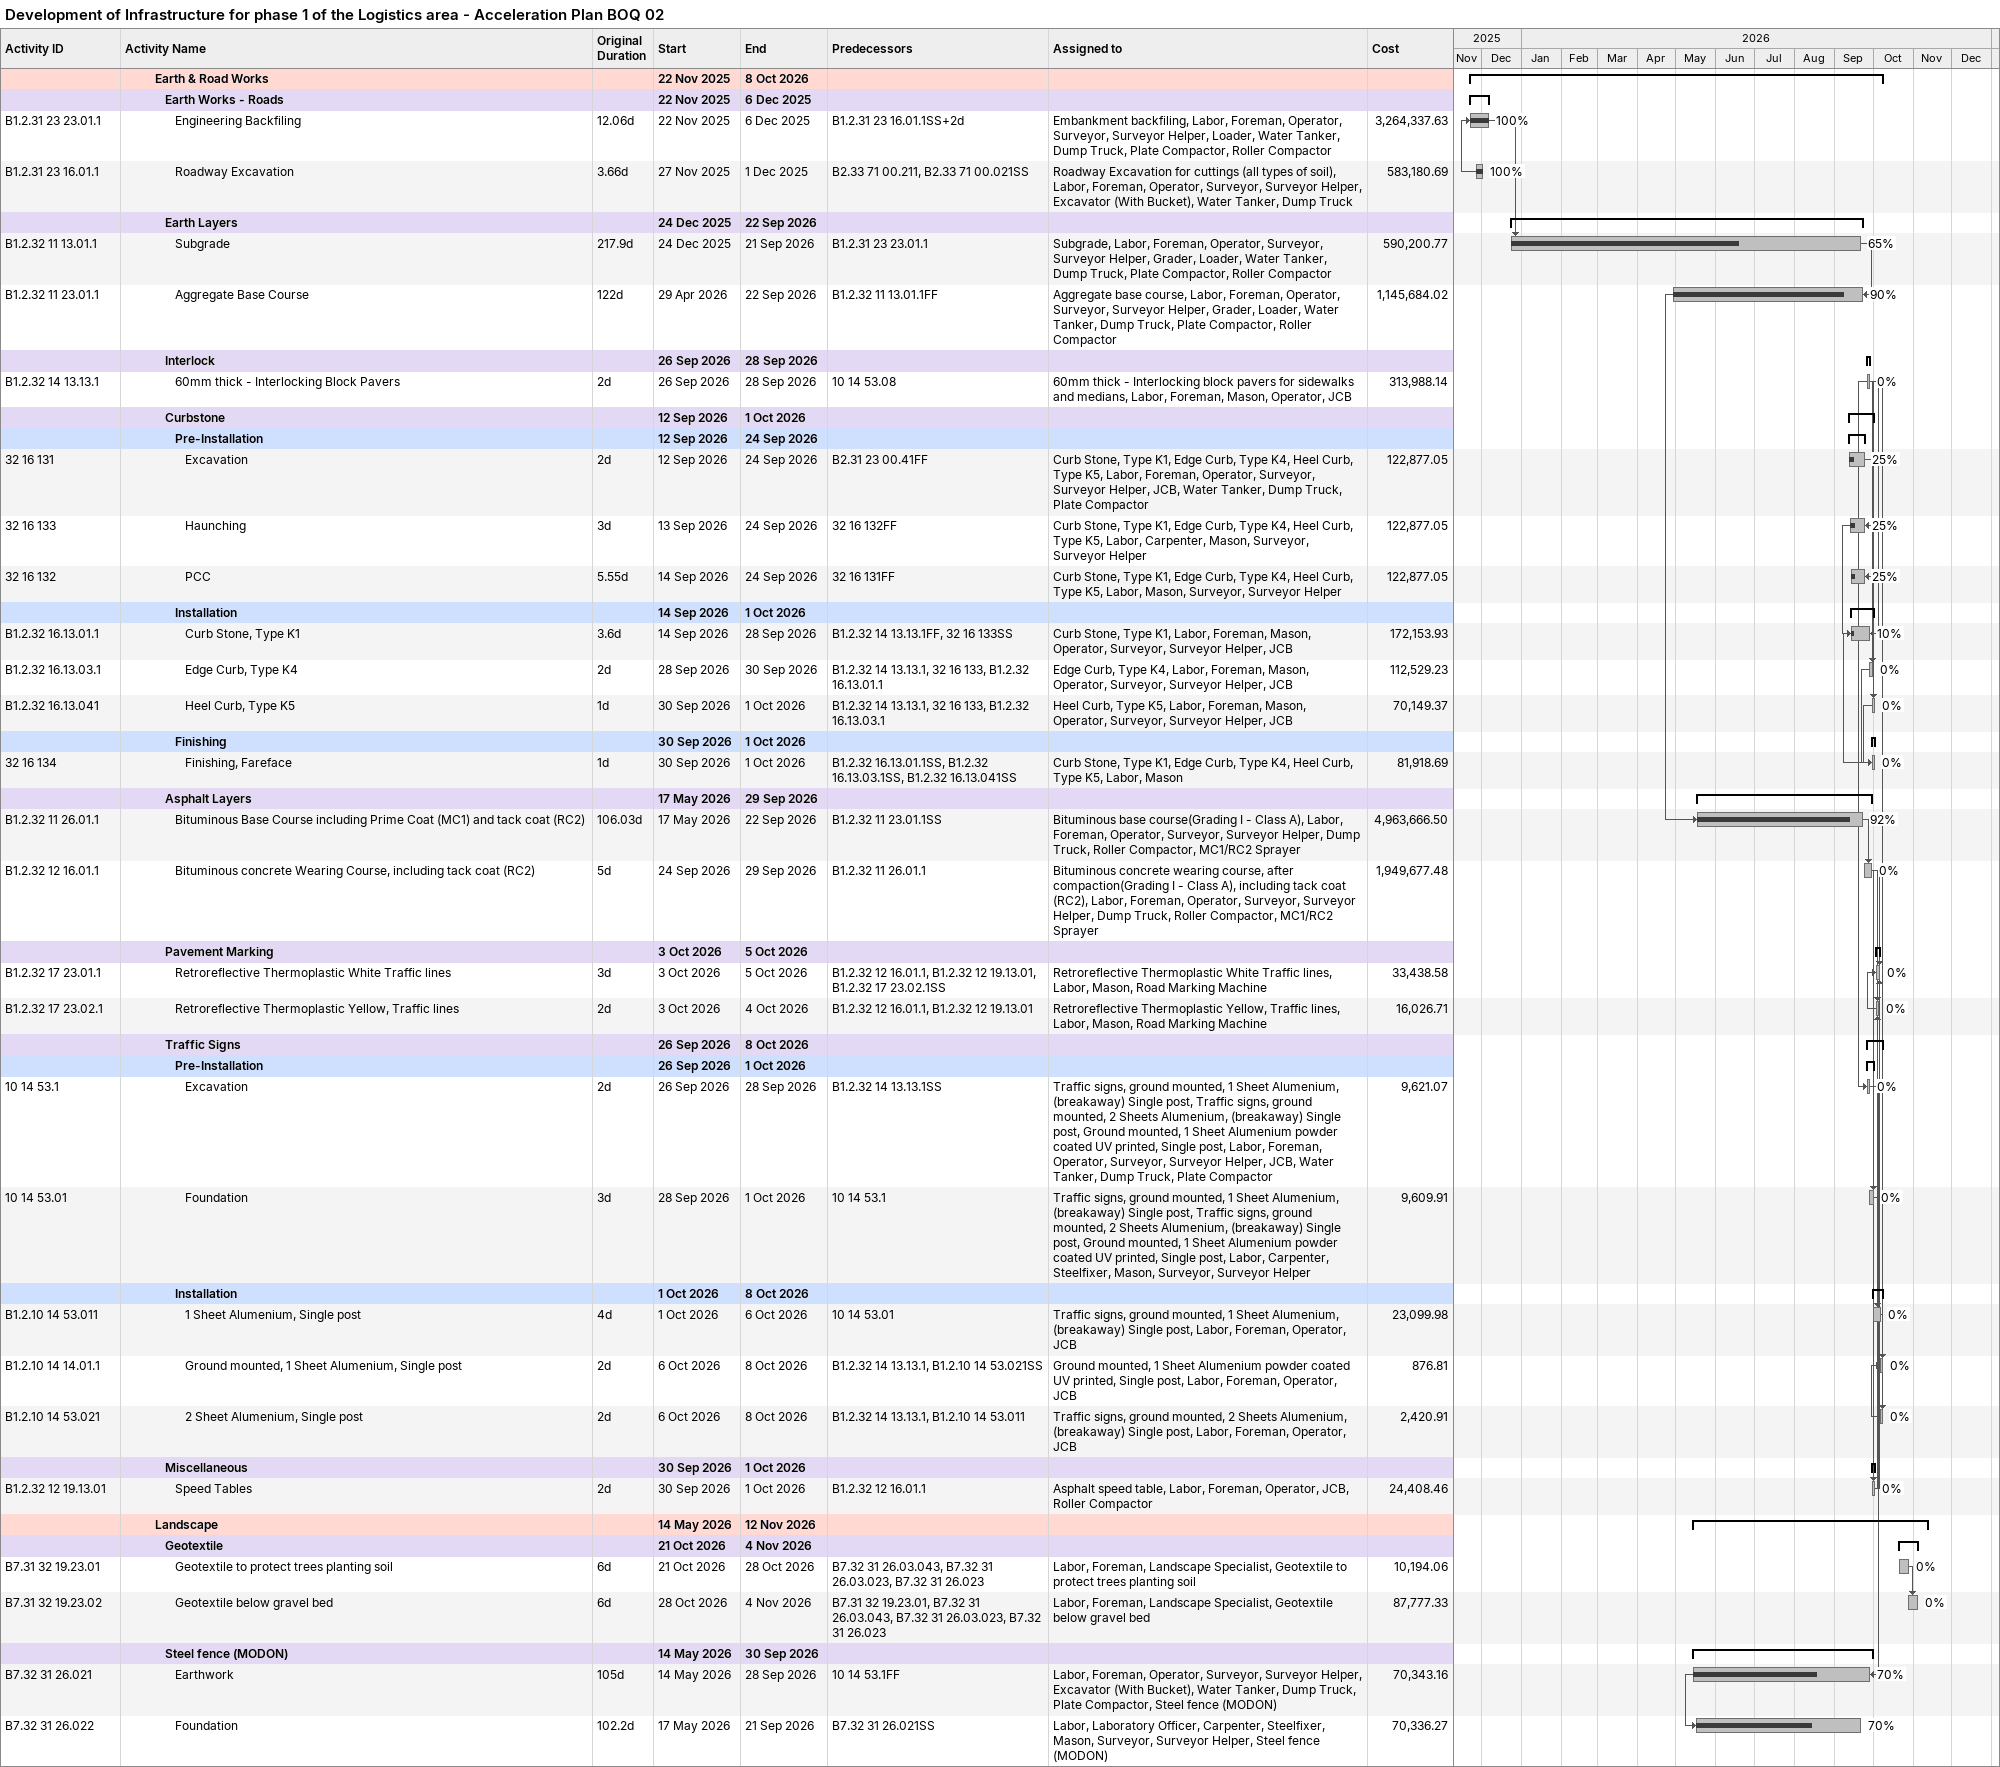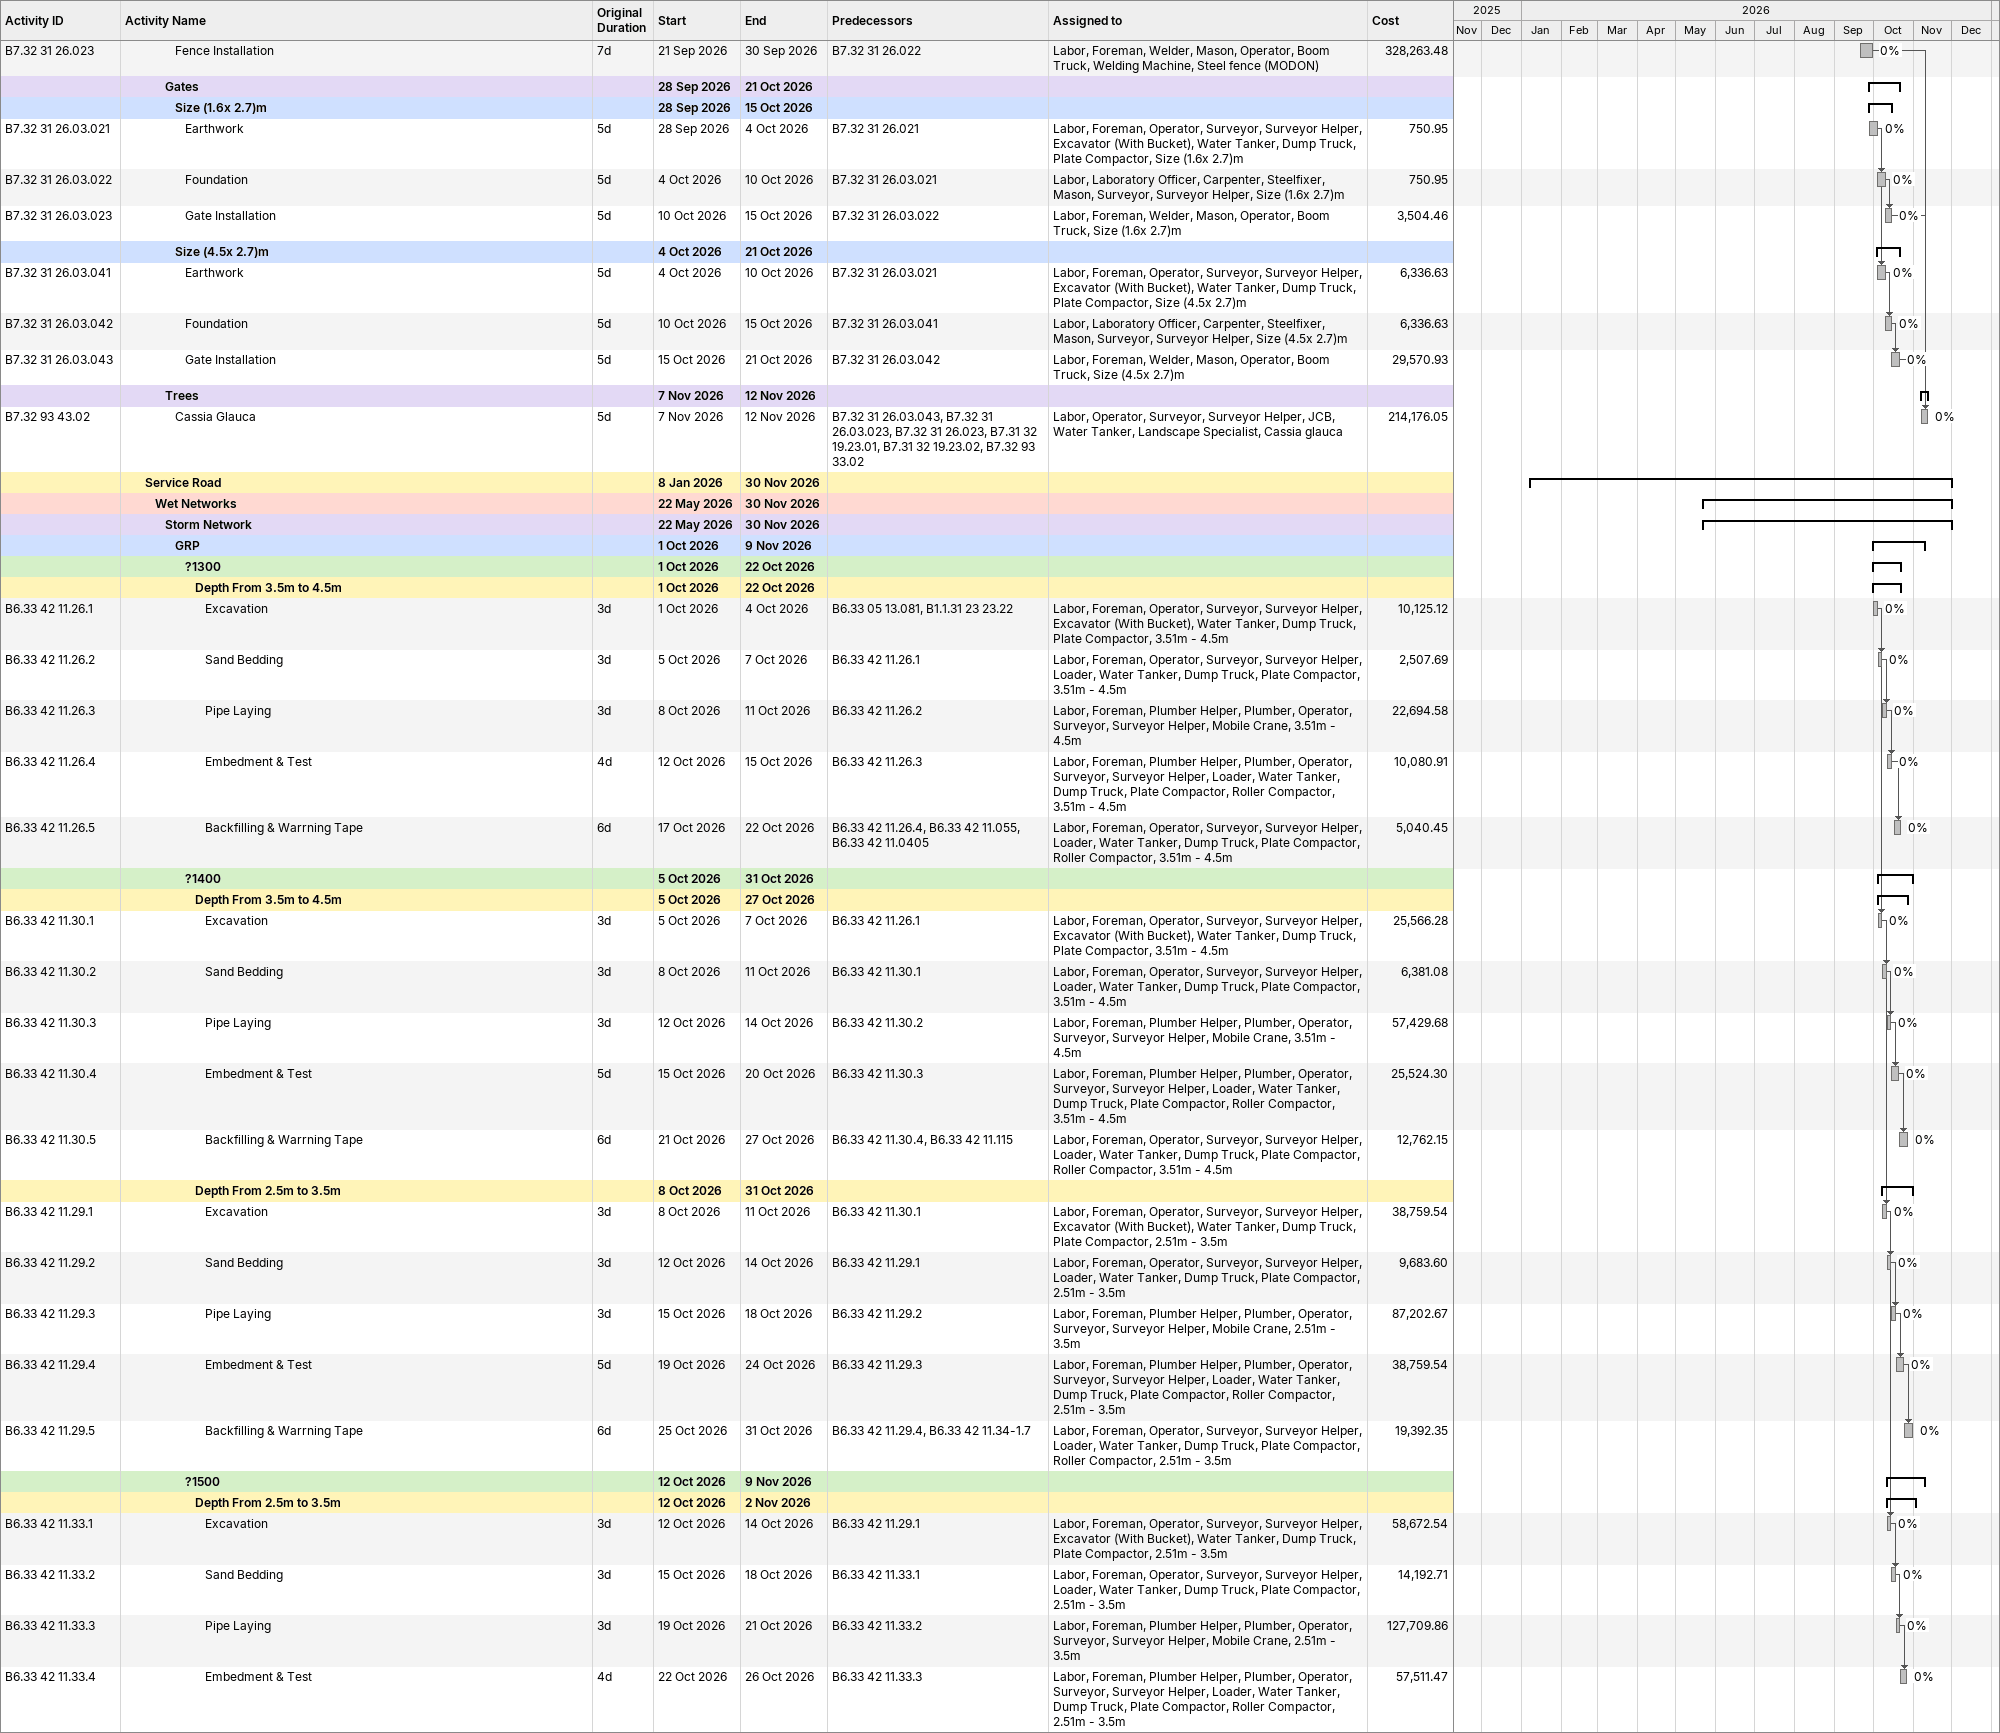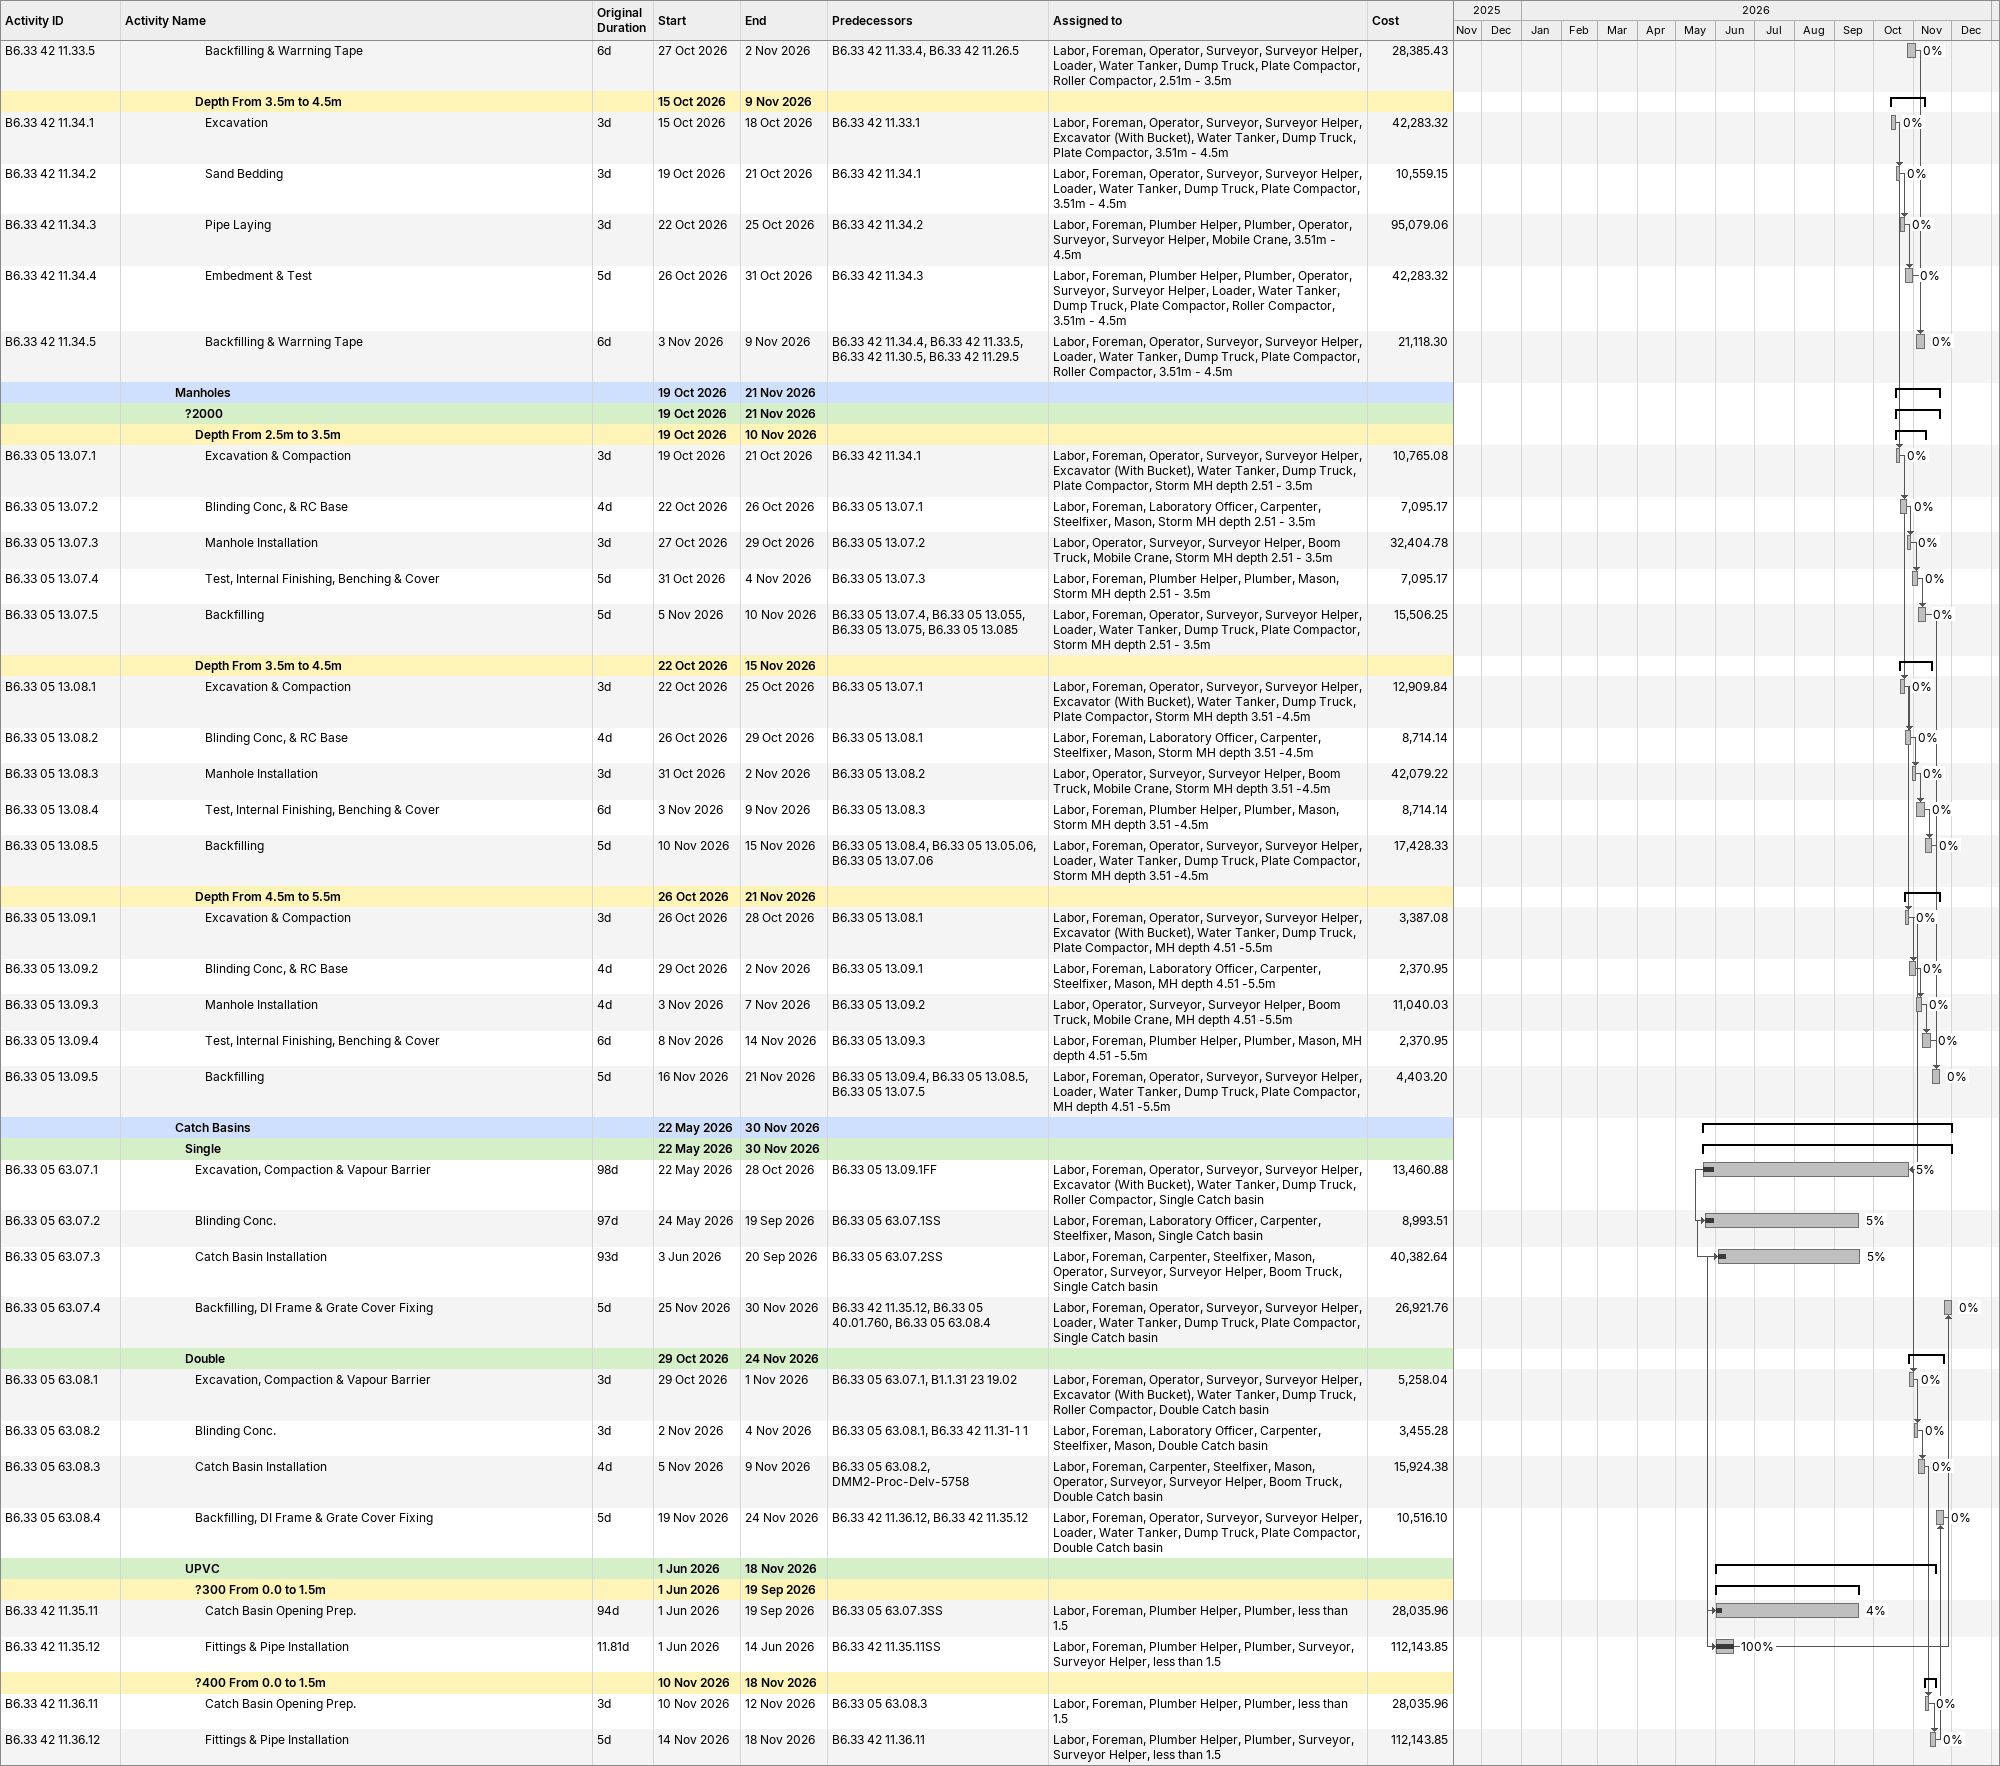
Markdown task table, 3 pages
Development of Infrastructure for phase 1 of the Logistics area - Acceleration Plan BOQ 02

| ID | Level | Task | Original duration | Start | Finish | Predecessors | Resources | % complete | Cost |
|---|---|---|---|---|---|---|---|---|---|
|  | 4 | **Earth & Road Works** |  | 2025-11-22 | 2026-10-08 |  |  |  |  |
|  | 5 | **Earth Works - Roads** |  | 2025-11-22 | 2025-12-06 |  |  |  |  |
| B1.2.31 23 23.01.1 | 6 | Engineering Backfiling | 12.06d | 2025-11-22 | 2025-12-06 | B1.2.31 23 16.01.1SS+2d | Embankment backfiling, Labor, Foreman, Operator, Surveyor, Surveyor Helper, Loader, Water Tanker, Dump Truck, Plate Compactor, Roller Compactor | 100 | 3264337.63 |
| B1.2.31 23 16.01.1 | 6 | Roadway Excavation | 3.66d | 2025-11-27 | 2025-12-01 | B2.33 71 00.211, B2.33 71 00.021SS | Roadway Excavation for cuttings (all types of soil), Labor, Foreman, Operator, Surveyor, Surveyor Helper, Excavator (With Bucket), Water Tanker, Dump Truck | 100 | 583180.69 |
|  | 5 | **Earth Layers** |  | 2025-12-24 | 2026-09-22 |  |  |  |  |
| B1.2.32 11 13.01.1 | 6 | Subgrade | 217.9d | 2025-12-24 | 2026-09-21 | B1.2.31 23 23.01.1 | Subgrade, Labor, Foreman, Operator, Surveyor, Surveyor Helper, Grader, Loader, Water Tanker, Dump Truck, Plate Compactor, Roller Compactor | 65 | 590200.77 |
| B1.2.32 11 23.01.1 | 6 | Aggregate Base Course | 122d | 2026-04-29 | 2026-09-22 | B1.2.32 11 13.01.1FF | Aggregate base course, Labor, Foreman, Operator, Surveyor, Surveyor Helper, Grader, Loader, Water Tanker, Dump Truck, Plate Compactor, Roller Compactor | 90 | 1145684.02 |
|  | 5 | **Interlock** |  | 2026-09-26 | 2026-09-28 |  |  |  |  |
| B1.2.32 14 13.13.1 | 6 | 60mm thick - Interlocking Block Pavers | 2d | 2026-09-26 | 2026-09-28 | 10 14 53.08 | 60mm thick - Interlocking block pavers for sidewalks and medians, Labor, Foreman, Mason, Operator, JCB | 0 | 313988.14 |
|  | 5 | **Curbstone** |  | 2026-09-12 | 2026-10-01 |  |  |  |  |
|  | 6 | **Pre-Installation** |  | 2026-09-12 | 2026-09-24 |  |  |  |  |
| 32 16 131 | 7 | Excavation | 2d | 2026-09-12 | 2026-09-24 | B2.31 23 00.41FF | Curb Stone, Type K1, Edge Curb, Type K4, Heel Curb, Type K5, Labor, Foreman, Operator, Surveyor, Surveyor Helper, JCB, Water Tanker, Dump Truck, Plate Compactor | 25 | 122877.05 |
| 32 16 133 | 7 | Haunching | 3d | 2026-09-13 | 2026-09-24 | 32 16 132FF | Curb Stone, Type K1, Edge Curb, Type K4, Heel Curb, Type K5, Labor, Carpenter, Mason, Surveyor, Surveyor Helper | 25 | 122877.05 |
| 32 16 132 | 7 | PCC | 5.55d | 2026-09-14 | 2026-09-24 | 32 16 131FF | Curb Stone, Type K1, Edge Curb, Type K4, Heel Curb, Type K5, Labor, Mason, Surveyor, Surveyor Helper | 25 | 122877.05 |
|  | 6 | **Installation** |  | 2026-09-14 | 2026-10-01 |  |  |  |  |
| B1.2.32 16.13.01.1 | 7 | Curb Stone, Type K1 | 3.6d | 2026-09-14 | 2026-09-28 | B1.2.32 14 13.13.1FF, 32 16 133SS | Curb Stone, Type K1, Labor, Foreman, Mason, Operator, Surveyor, Surveyor Helper, JCB | 10 | 172153.93 |
| B1.2.32 16.13.03.1 | 7 | Edge Curb, Type K4 | 2d | 2026-09-28 | 2026-09-30 | B1.2.32 14 13.13.1, 32 16 133, B1.2.32 16.13.01.1 | Edge Curb, Type K4, Labor, Foreman, Mason, Operator, Surveyor, Surveyor Helper, JCB | 0 | 112529.23 |
| B1.2.32 16.13.041 | 7 | Heel Curb, Type K5 | 1d | 2026-09-30 | 2026-10-01 | B1.2.32 14 13.13.1, 32 16 133, B1.2.32 16.13.03.1 | Heel Curb, Type K5, Labor, Foreman, Mason, Operator, Surveyor, Surveyor Helper, JCB | 0 | 70149.37 |
|  | 6 | **Finishing** |  | 2026-09-30 | 2026-10-01 |  |  |  |  |
| 32 16 134 | 7 | Finishing, Fareface | 1d | 2026-09-30 | 2026-10-01 | B1.2.32 16.13.01.1SS, B1.2.32 16.13.03.1SS, B1.2.32 16.13.041SS | Curb Stone, Type K1, Edge Curb, Type K4, Heel Curb, Type K5, Labor, Mason | 0 | 81918.69 |
|  | 5 | **Asphalt Layers** |  | 2026-05-17 | 2026-09-29 |  |  |  |  |
| B1.2.32 11 26.01.1 | 6 | Bituminous Base Course including Prime Coat (MC1) and tack coat (RC2) | 106.03d | 2026-05-17 | 2026-09-22 | B1.2.32 11 23.01.1SS | Bituminous base course(Grading I - Class A), Labor, Foreman, Operator, Surveyor, Surveyor Helper, Dump Truck, Roller Compactor, MC1/RC2 Sprayer | 92 | 4963666.50 |
| B1.2.32 12 16.01.1 | 6 | Bituminous concrete Wearing Course, including tack coat (RC2) | 5d | 2026-09-24 | 2026-09-29 | B1.2.32 11 26.01.1 | Bituminous concrete wearing course, after compaction(Grading I - Class A), including tack coat (RC2), Labor, Foreman, Operator, Surveyor, Surveyor Helper, Dump Truck, Roller Compactor, MC1/RC2 Sprayer | 0 | 1949677.48 |
|  | 5 | **Pavement Marking** |  | 2026-10-03 | 2026-10-05 |  |  |  |  |
| B1.2.32 17 23.01.1 | 6 | Retroreflective Thermoplastic White Traffic lines | 3d | 2026-10-03 | 2026-10-05 | B1.2.32 12 16.01.1, B1.2.32 12 19.13.01, B1.2.32 17 23.02.1SS | Retroreflective Thermoplastic White Traffic lines, Labor, Mason, Road Marking Machine | 0 | 33438.58 |
| B1.2.32 17 23.02.1 | 6 | Retroreflective Thermoplastic Yellow, Traffic lines | 2d | 2026-10-03 | 2026-10-04 | B1.2.32 12 16.01.1, B1.2.32 12 19.13.01 | Retroreflective Thermoplastic Yellow, Traffic lines, Labor, Mason, Road Marking Machine | 0 | 16026.71 |
|  | 5 | **Traffic Signs** |  | 2026-09-26 | 2026-10-08 |  |  |  |  |
|  | 6 | **Pre-Installation** |  | 2026-09-26 | 2026-10-01 |  |  |  |  |
| 10 14 53.1 | 7 | Excavation | 2d | 2026-09-26 | 2026-09-28 | B1.2.32 14 13.13.1SS | Traffic signs, ground mounted, 1 Sheet Alumenium, (breakaway) Single post, Traffic signs, ground mounted, 2 Sheets Alumenium, (breakaway) Single post, Ground mounted, 1 Sheet Alumenium powder coated UV printed, Single post, Labor, Foreman, Operator, Surveyor, Surveyor Helper, JCB, Water Tanker, Dump Truck, Plate Compactor | 0 | 9621.07 |
| 10 14 53.01 | 7 | Foundation | 3d | 2026-09-28 | 2026-10-01 | 10 14 53.1 | Traffic signs, ground mounted, 1 Sheet Alumenium, (breakaway) Single post, Traffic signs, ground mounted, 2 Sheets Alumenium, (breakaway) Single post, Ground mounted, 1 Sheet Alumenium powder coated UV printed, Single post, Labor, Carpenter, Steelfixer, Mason, Surveyor, Surveyor Helper | 0 | 9609.91 |
|  | 6 | **Installation** |  | 2026-10-01 | 2026-10-08 |  |  |  |  |
| B1.2.10 14 53.011 | 7 | 1 Sheet Alumenium, Single post | 4d | 2026-10-01 | 2026-10-06 | 10 14 53.01 | Traffic signs, ground mounted, 1 Sheet Alumenium, (breakaway) Single post, Labor, Foreman, Operator, JCB | 0 | 23099.98 |
| B1.2.10 14 14.01.1 | 7 | Ground mounted, 1 Sheet Alumenium, Single post | 2d | 2026-10-06 | 2026-10-08 | B1.2.32 14 13.13.1, B1.2.10 14 53.021SS | Ground mounted, 1 Sheet Alumenium powder coated UV printed, Single post, Labor, Foreman, Operator, JCB | 0 | 876.81 |
| B1.2.10 14 53.021 | 7 | 2 Sheet Alumenium, Single post | 2d | 2026-10-06 | 2026-10-08 | B1.2.32 14 13.13.1, B1.2.10 14 53.011 | Traffic signs, ground mounted, 2 Sheets Alumenium, (breakaway) Single post, Labor, Foreman, Operator, JCB | 0 | 2420.91 |
|  | 5 | **Miscellaneous** |  | 2026-09-30 | 2026-10-01 |  |  |  |  |
| B1.2.32 12 19.13.01 | 6 | Speed Tables | 2d | 2026-09-30 | 2026-10-01 | B1.2.32 12 16.01.1 | Asphalt speed table, Labor, Foreman, Operator, JCB, Roller Compactor | 0 | 24408.46 |
|  | 4 | **Landscape** |  | 2026-05-14 | 2026-11-12 |  |  |  |  |
|  | 5 | **Geotextile** |  | 2026-10-21 | 2026-11-04 |  |  |  |  |
| B7.31 32 19.23.01 | 6 | Geotextile to protect trees planting soil | 6d | 2026-10-21 | 2026-10-28 | B7.32 31 26.03.043, B7.32 31 26.03.023, B7.32 31 26.023 | Labor, Foreman, Landscape Specialist, Geotextile to protect trees planting soil | 0 | 10194.06 |
| B7.31 32 19.23.02 | 6 | Geotextile below gravel bed | 6d | 2026-10-28 | 2026-11-04 | B7.31 32 19.23.01, B7.32 31 26.03.043, B7.32 31 26.03.023, B7.32 31 26.023 | Labor, Foreman, Landscape Specialist, Geotextile below gravel bed | 0 | 87777.33 |
|  | 5 | **Steel fence (MODON)** |  | 2026-05-14 | 2026-09-30 |  |  |  |  |
| B7.32 31 26.021 | 6 | Earthwork | 105d | 2026-05-14 | 2026-09-28 | 10 14 53.1FF | Labor, Foreman, Operator, Surveyor, Surveyor Helper, Excavator (With Bucket), Water Tanker, Dump Truck, Plate Compactor, Steel fence (MODON) | 70 | 70343.16 |
| B7.32 31 26.022 | 6 | Foundation | 102.2d | 2026-05-17 | 2026-09-21 | B7.32 31 26.021SS | Labor, Laboratory Officer, Carpenter, Steelfixer, Mason, Surveyor, Surveyor Helper, Steel fence (MODON) | 70 | 70336.27 |
| B7.32 31 26.023 | 6 | Fence Installation | 7d | 2026-09-21 | 2026-09-30 | B7.32 31 26.022 | Labor, Foreman, Welder, Mason, Operator, Boom Truck, Welding Machine, Steel fence (MODON) | 0 | 328263.48 |
|  | 5 | **Gates** |  | 2026-09-28 | 2026-10-21 |  |  |  |  |
|  | 6 | **Size (1.6x 2.7)m** |  | 2026-09-28 | 2026-10-15 |  |  |  |  |
| B7.32 31 26.03.021 | 7 | Earthwork | 5d | 2026-09-28 | 2026-10-04 | B7.32 31 26.021 | Labor, Foreman, Operator, Surveyor, Surveyor Helper, Excavator (With Bucket), Water Tanker, Dump Truck, Plate Compactor, Size (1.6x 2.7)m | 0 | 750.95 |
| B7.32 31 26.03.022 | 7 | Foundation | 5d | 2026-10-04 | 2026-10-10 | B7.32 31 26.03.021 | Labor, Laboratory Officer, Carpenter, Steelfixer, Mason, Surveyor, Surveyor Helper, Size (1.6x 2.7)m | 0 | 750.95 |
| B7.32 31 26.03.023 | 7 | Gate Installation | 5d | 2026-10-10 | 2026-10-15 | B7.32 31 26.03.022 | Labor, Foreman, Welder, Mason, Operator, Boom Truck, Size (1.6x 2.7)m | 0 | 3504.46 |
|  | 6 | **Size (4.5x 2.7)m** |  | 2026-10-04 | 2026-10-21 |  |  |  |  |
| B7.32 31 26.03.041 | 7 | Earthwork | 5d | 2026-10-04 | 2026-10-10 | B7.32 31 26.03.021 | Labor, Foreman, Operator, Surveyor, Surveyor Helper, Excavator (With Bucket), Water Tanker, Dump Truck, Plate Compactor, Size (4.5x 2.7)m | 0 | 6336.63 |
| B7.32 31 26.03.042 | 7 | Foundation | 5d | 2026-10-10 | 2026-10-15 | B7.32 31 26.03.041 | Labor, Laboratory Officer, Carpenter, Steelfixer, Mason, Surveyor, Surveyor Helper, Size (4.5x 2.7)m | 0 | 6336.63 |
| B7.32 31 26.03.043 | 7 | Gate Installation | 5d | 2026-10-15 | 2026-10-21 | B7.32 31 26.03.042 | Labor, Foreman, Welder, Mason, Operator, Boom Truck, Size (4.5x 2.7)m | 0 | 29570.93 |
|  | 5 | **Trees** |  | 2026-11-07 | 2026-11-12 |  |  |  |  |
| B7.32 93 43.02 | 6 | Cassia Glauca | 5d | 2026-11-07 | 2026-11-12 | B7.32 31 26.03.043, B7.32 31 26.03.023, B7.32 31 26.023, B7.31 32 19.23.01, B7.31 32 19.23.02, B7.32 93 33.02 | Labor, Operator, Surveyor, Surveyor Helper, JCB, Water Tanker, Landscape Specialist, Cassia glauca | 0 | 214176.05 |
|  | 3 | **Service Road** |  | 2026-01-08 | 2026-11-30 |  |  |  |  |
|  | 4 | **Wet Networks** |  | 2026-05-22 | 2026-11-30 |  |  |  |  |
|  | 5 | **Storm Network** |  | 2026-05-22 | 2026-11-30 |  |  |  |  |
|  | 6 | **GRP** |  | 2026-10-01 | 2026-11-09 |  |  |  |  |
|  | 7 | **?1300** |  | 2026-10-01 | 2026-10-22 |  |  |  |  |
|  | 8 | **Depth From 3.5m to 4.5m** |  | 2026-10-01 | 2026-10-22 |  |  |  |  |
| B6.33 42 11.26.1 | 9 | Excavation | 3d | 2026-10-01 | 2026-10-04 | B6.33 05 13.081, B1.1.31 23 23.22 | Labor, Foreman, Operator, Surveyor, Surveyor Helper, Excavator (With Bucket), Water Tanker, Dump Truck, Plate Compactor, 3.51m - 4.5m | 0 | 10125.12 |
| B6.33 42 11.26.2 | 9 | Sand Bedding | 3d | 2026-10-05 | 2026-10-07 | B6.33 42 11.26.1 | Labor, Foreman, Operator, Surveyor, Surveyor Helper, Loader, Water Tanker, Dump Truck, Plate Compactor, 3.51m - 4.5m | 0 | 2507.69 |
| B6.33 42 11.26.3 | 9 | Pipe Laying | 3d | 2026-10-08 | 2026-10-11 | B6.33 42 11.26.2 | Labor, Foreman, Plumber Helper, Plumber, Operator, Surveyor, Surveyor Helper, Mobile Crane, 3.51m - 4.5m | 0 | 22694.58 |
| B6.33 42 11.26.4 | 9 | Embedment & Test | 4d | 2026-10-12 | 2026-10-15 | B6.33 42 11.26.3 | Labor, Foreman, Plumber Helper, Plumber, Operator, Surveyor, Surveyor Helper, Loader, Water Tanker, Dump Truck, Plate Compactor, Roller Compactor, 3.51m - 4.5m | 0 | 10080.91 |
| B6.33 42 11.26.5 | 9 | Backfilling & Warrning Tape | 6d | 2026-10-17 | 2026-10-22 | B6.33 42 11.26.4, B6.33 42 11.055, B6.33 42 11.0405 | Labor, Foreman, Operator, Surveyor, Surveyor Helper, Loader, Water Tanker, Dump Truck, Plate Compactor, Roller Compactor, 3.51m - 4.5m | 0 | 5040.45 |
|  | 7 | **?1400** |  | 2026-10-05 | 2026-10-31 |  |  |  |  |
|  | 8 | **Depth From 3.5m to 4.5m** |  | 2026-10-05 | 2026-10-27 |  |  |  |  |
| B6.33 42 11.30.1 | 9 | Excavation | 3d | 2026-10-05 | 2026-10-07 | B6.33 42 11.26.1 | Labor, Foreman, Operator, Surveyor, Surveyor Helper, Excavator (With Bucket), Water Tanker, Dump Truck, Plate Compactor, 3.51m - 4.5m | 0 | 25566.28 |
| B6.33 42 11.30.2 | 9 | Sand Bedding | 3d | 2026-10-08 | 2026-10-11 | B6.33 42 11.30.1 | Labor, Foreman, Operator, Surveyor, Surveyor Helper, Loader, Water Tanker, Dump Truck, Plate Compactor, 3.51m - 4.5m | 0 | 6381.08 |
| B6.33 42 11.30.3 | 9 | Pipe Laying | 3d | 2026-10-12 | 2026-10-14 | B6.33 42 11.30.2 | Labor, Foreman, Plumber Helper, Plumber, Operator, Surveyor, Surveyor Helper, Mobile Crane, 3.51m - 4.5m | 0 | 57429.68 |
| B6.33 42 11.30.4 | 9 | Embedment & Test | 5d | 2026-10-15 | 2026-10-20 | B6.33 42 11.30.3 | Labor, Foreman, Plumber Helper, Plumber, Operator, Surveyor, Surveyor Helper, Loader, Water Tanker, Dump Truck, Plate Compactor, Roller Compactor, 3.51m - 4.5m | 0 | 25524.30 |
| B6.33 42 11.30.5 | 9 | Backfilling & Warrning Tape | 6d | 2026-10-21 | 2026-10-27 | B6.33 42 11.30.4, B6.33 42 11.115 | Labor, Foreman, Operator, Surveyor, Surveyor Helper, Loader, Water Tanker, Dump Truck, Plate Compactor, Roller Compactor, 3.51m - 4.5m | 0 | 12762.15 |
|  | 8 | **Depth From 2.5m to 3.5m** |  | 2026-10-08 | 2026-10-31 |  |  |  |  |
| B6.33 42 11.29.1 | 9 | Excavation | 3d | 2026-10-08 | 2026-10-11 | B6.33 42 11.30.1 | Labor, Foreman, Operator, Surveyor, Surveyor Helper, Excavator (With Bucket), Water Tanker, Dump Truck, Plate Compactor, 2.51m - 3.5m | 0 | 38759.54 |
| B6.33 42 11.29.2 | 9 | Sand Bedding | 3d | 2026-10-12 | 2026-10-14 | B6.33 42 11.29.1 | Labor, Foreman, Operator, Surveyor, Surveyor Helper, Loader, Water Tanker, Dump Truck, Plate Compactor, 2.51m - 3.5m | 0 | 9683.60 |
| B6.33 42 11.29.3 | 9 | Pipe Laying | 3d | 2026-10-15 | 2026-10-18 | B6.33 42 11.29.2 | Labor, Foreman, Plumber Helper, Plumber, Operator, Surveyor, Surveyor Helper, Mobile Crane, 2.51m - 3.5m | 0 | 87202.67 |
| B6.33 42 11.29.4 | 9 | Embedment & Test | 5d | 2026-10-19 | 2026-10-24 | B6.33 42 11.29.3 | Labor, Foreman, Plumber Helper, Plumber, Operator, Surveyor, Surveyor Helper, Loader, Water Tanker, Dump Truck, Plate Compactor, Roller Compactor, 2.51m - 3.5m | 0 | 38759.54 |
| B6.33 42 11.29.5 | 9 | Backfilling & Warrning Tape | 6d | 2026-10-25 | 2026-10-31 | B6.33 42 11.29.4, B6.33 42 11.34-1.7 | Labor, Foreman, Operator, Surveyor, Surveyor Helper, Loader, Water Tanker, Dump Truck, Plate Compactor, Roller Compactor, 2.51m - 3.5m | 0 | 19392.35 |
|  | 7 | **?1500** |  | 2026-10-12 | 2026-11-09 |  |  |  |  |
|  | 8 | **Depth From 2.5m to 3.5m** |  | 2026-10-12 | 2026-11-02 |  |  |  |  |
| B6.33 42 11.33.1 | 9 | Excavation | 3d | 2026-10-12 | 2026-10-14 | B6.33 42 11.29.1 | Labor, Foreman, Operator, Surveyor, Surveyor Helper, Excavator (With Bucket), Water Tanker, Dump Truck, Plate Compactor, 2.51m - 3.5m | 0 | 58672.54 |
| B6.33 42 11.33.2 | 9 | Sand Bedding | 3d | 2026-10-15 | 2026-10-18 | B6.33 42 11.33.1 | Labor, Foreman, Operator, Surveyor, Surveyor Helper, Loader, Water Tanker, Dump Truck, Plate Compactor, 2.51m - 3.5m | 0 | 14192.71 |
| B6.33 42 11.33.3 | 9 | Pipe Laying | 3d | 2026-10-19 | 2026-10-21 | B6.33 42 11.33.2 | Labor, Foreman, Plumber Helper, Plumber, Operator, Surveyor, Surveyor Helper, Mobile Crane, 2.51m - 3.5m | 0 | 127709.86 |
| B6.33 42 11.33.4 | 9 | Embedment & Test | 4d | 2026-10-22 | 2026-10-26 | B6.33 42 11.33.3 | Labor, Foreman, Plumber Helper, Plumber, Operator, Surveyor, Surveyor Helper, Loader, Water Tanker, Dump Truck, Plate Compactor, Roller Compactor, 2.51m - 3.5m | 0 | 57511.47 |
| B6.33 42 11.33.5 | 9 | Backfilling & Warrning Tape | 6d | 2026-10-27 | 2026-11-02 | B6.33 42 11.33.4, B6.33 42 11.26.5 | Labor, Foreman, Operator, Surveyor, Surveyor Helper, Loader, Water Tanker, Dump Truck, Plate Compactor, Roller Compactor, 2.51m - 3.5m | 0 | 28385.43 |
|  | 8 | **Depth From 3.5m to 4.5m** |  | 2026-10-15 | 2026-11-09 |  |  |  |  |
| B6.33 42 11.34.1 | 9 | Excavation | 3d | 2026-10-15 | 2026-10-18 | B6.33 42 11.33.1 | Labor, Foreman, Operator, Surveyor, Surveyor Helper, Excavator (With Bucket), Water Tanker, Dump Truck, Plate Compactor, 3.51m - 4.5m | 0 | 42283.32 |
| B6.33 42 11.34.2 | 9 | Sand Bedding | 3d | 2026-10-19 | 2026-10-21 | B6.33 42 11.34.1 | Labor, Foreman, Operator, Surveyor, Surveyor Helper, Loader, Water Tanker, Dump Truck, Plate Compactor, 3.51m - 4.5m | 0 | 10559.15 |
| B6.33 42 11.34.3 | 9 | Pipe Laying | 3d | 2026-10-22 | 2026-10-25 | B6.33 42 11.34.2 | Labor, Foreman, Plumber Helper, Plumber, Operator, Surveyor, Surveyor Helper, Mobile Crane, 3.51m - 4.5m | 0 | 95079.06 |
| B6.33 42 11.34.4 | 9 | Embedment & Test | 5d | 2026-10-26 | 2026-10-31 | B6.33 42 11.34.3 | Labor, Foreman, Plumber Helper, Plumber, Operator, Surveyor, Surveyor Helper, Loader, Water Tanker, Dump Truck, Plate Compactor, Roller Compactor, 3.51m - 4.5m | 0 | 42283.32 |
| B6.33 42 11.34.5 | 9 | Backfilling & Warrning Tape | 6d | 2026-11-03 | 2026-11-09 | B6.33 42 11.34.4, B6.33 42 11.33.5, B6.33 42 11.30.5, B6.33 42 11.29.5 | Labor, Foreman, Operator, Surveyor, Surveyor Helper, Loader, Water Tanker, Dump Truck, Plate Compactor, Roller Compactor, 3.51m - 4.5m | 0 | 21118.30 |
|  | 6 | **Manholes** |  | 2026-10-19 | 2026-11-21 |  |  |  |  |
|  | 7 | **?2000** |  | 2026-10-19 | 2026-11-21 |  |  |  |  |
|  | 8 | **Depth From 2.5m to 3.5m** |  | 2026-10-19 | 2026-11-10 |  |  |  |  |
| B6.33 05 13.07.1 | 9 | Excavation & Compaction | 3d | 2026-10-19 | 2026-10-21 | B6.33 42 11.34.1 | Labor, Foreman, Operator, Surveyor, Surveyor Helper, Excavator (With Bucket), Water Tanker, Dump Truck, Plate Compactor, Storm MH depth 2.51 - 3.5m | 0 | 10765.08 |
| B6.33 05 13.07.2 | 9 | Blinding Conc, & RC Base | 4d | 2026-10-22 | 2026-10-26 | B6.33 05 13.07.1 | Labor, Foreman, Laboratory Officer, Carpenter, Steelfixer, Mason, Storm MH depth 2.51 - 3.5m | 0 | 7095.17 |
| B6.33 05 13.07.3 | 9 | Manhole Installation | 3d | 2026-10-27 | 2026-10-29 | B6.33 05 13.07.2 | Labor, Operator, Surveyor, Surveyor Helper, Boom Truck, Mobile Crane, Storm MH depth 2.51 - 3.5m | 0 | 32404.78 |
| B6.33 05 13.07.4 | 9 | Test, Internal Finishing, Benching & Cover | 5d | 2026-10-31 | 2026-11-04 | B6.33 05 13.07.3 | Labor, Foreman, Plumber Helper, Plumber, Mason, Storm MH depth 2.51 - 3.5m | 0 | 7095.17 |
| B6.33 05 13.07.5 | 9 | Backfilling | 5d | 2026-11-05 | 2026-11-10 | B6.33 05 13.07.4, B6.33 05 13.055, B6.33 05 13.075, B6.33 05 13.085 | Labor, Foreman, Operator, Surveyor, Surveyor Helper, Loader, Water Tanker, Dump Truck, Plate Compactor, Storm MH depth 2.51 - 3.5m | 0 | 15506.25 |
|  | 8 | **Depth From 3.5m to 4.5m** |  | 2026-10-22 | 2026-11-15 |  |  |  |  |
| B6.33 05 13.08.1 | 9 | Excavation & Compaction | 3d | 2026-10-22 | 2026-10-25 | B6.33 05 13.07.1 | Labor, Foreman, Operator, Surveyor, Surveyor Helper, Excavator (With Bucket), Water Tanker, Dump Truck, Plate Compactor, Storm MH depth 3.51 -4.5m | 0 | 12909.84 |
| B6.33 05 13.08.2 | 9 | Blinding Conc, & RC Base | 4d | 2026-10-26 | 2026-10-29 | B6.33 05 13.08.1 | Labor, Foreman, Laboratory Officer, Carpenter, Steelfixer, Mason, Storm MH depth 3.51 -4.5m | 0 | 8714.14 |
| B6.33 05 13.08.3 | 9 | Manhole Installation | 3d | 2026-10-31 | 2026-11-02 | B6.33 05 13.08.2 | Labor, Operator, Surveyor, Surveyor Helper, Boom Truck, Mobile Crane, Storm MH depth 3.51 -4.5m | 0 | 42079.22 |
| B6.33 05 13.08.4 | 9 | Test, Internal Finishing, Benching & Cover | 6d | 2026-11-03 | 2026-11-09 | B6.33 05 13.08.3 | Labor, Foreman, Plumber Helper, Plumber, Mason, Storm MH depth 3.51 -4.5m | 0 | 8714.14 |
| B6.33 05 13.08.5 | 9 | Backfilling | 5d | 2026-11-10 | 2026-11-15 | B6.33 05 13.08.4, B6.33 05 13.05.06, B6.33 05 13.07.06 | Labor, Foreman, Operator, Surveyor, Surveyor Helper, Loader, Water Tanker, Dump Truck, Plate Compactor, Storm MH depth 3.51 -4.5m | 0 | 17428.33 |
|  | 8 | **Depth From 4.5m to 5.5m** |  | 2026-10-26 | 2026-11-21 |  |  |  |  |
| B6.33 05 13.09.1 | 9 | Excavation & Compaction | 3d | 2026-10-26 | 2026-10-28 | B6.33 05 13.08.1 | Labor, Foreman, Operator, Surveyor, Surveyor Helper, Excavator (With Bucket), Water Tanker, Dump Truck, Plate Compactor, MH depth 4.51 -5.5m | 0 | 3387.08 |
| B6.33 05 13.09.2 | 9 | Blinding Conc, & RC Base | 4d | 2026-10-29 | 2026-11-02 | B6.33 05 13.09.1 | Labor, Foreman, Laboratory Officer, Carpenter, Steelfixer, Mason, MH depth 4.51 -5.5m | 0 | 2370.95 |
| B6.33 05 13.09.3 | 9 | Manhole Installation | 4d | 2026-11-03 | 2026-11-07 | B6.33 05 13.09.2 | Labor, Operator, Surveyor, Surveyor Helper, Boom Truck, Mobile Crane, MH depth 4.51 -5.5m | 0 | 11040.03 |
| B6.33 05 13.09.4 | 9 | Test, Internal Finishing, Benching & Cover | 6d | 2026-11-08 | 2026-11-14 | B6.33 05 13.09.3 | Labor, Foreman, Plumber Helper, Plumber, Mason, MH depth 4.51 -5.5m | 0 | 2370.95 |
| B6.33 05 13.09.5 | 9 | Backfilling | 5d | 2026-11-16 | 2026-11-21 | B6.33 05 13.09.4, B6.33 05 13.08.5, B6.33 05 13.07.5 | Labor, Foreman, Operator, Surveyor, Surveyor Helper, Loader, Water Tanker, Dump Truck, Plate Compactor, MH depth 4.51 -5.5m | 0 | 4403.20 |
|  | 6 | **Catch Basins** |  | 2026-05-22 | 2026-11-30 |  |  |  |  |
|  | 7 | **Single** |  | 2026-05-22 | 2026-11-30 |  |  |  |  |
| B6.33 05 63.07.1 | 8 | Excavation, Compaction & Vapour Barrier | 98d | 2026-05-22 | 2026-10-28 | B6.33 05 13.09.1FF | Labor, Foreman, Operator, Surveyor, Surveyor Helper, Excavator (With Bucket), Water Tanker, Dump Truck, Roller Compactor, Single Catch basin | 5 | 13460.88 |
| B6.33 05 63.07.2 | 8 | Blinding Conc. | 97d | 2026-05-24 | 2026-09-19 | B6.33 05 63.07.1SS | Labor, Foreman, Laboratory Officer, Carpenter, Steelfixer, Mason, Single Catch basin | 5 | 8993.51 |
| B6.33 05 63.07.3 | 8 | Catch Basin Installation | 93d | 2026-06-03 | 2026-09-20 | B6.33 05 63.07.2SS | Labor, Foreman, Carpenter, Steelfixer, Mason, Operator, Surveyor, Surveyor Helper, Boom Truck, Single Catch basin | 5 | 40382.64 |
| B6.33 05 63.07.4 | 8 | Backfilling, DI Frame & Grate Cover Fixing | 5d | 2026-11-25 | 2026-11-30 | B6.33 42 11.35.12, B6.33 05 40.01.760, B6.33 05 63.08.4 | Labor, Foreman, Operator, Surveyor, Surveyor Helper, Loader, Water Tanker, Dump Truck, Plate Compactor, Single Catch basin | 0 | 26921.76 |
|  | 7 | **Double** |  | 2026-10-29 | 2026-11-24 |  |  |  |  |
| B6.33 05 63.08.1 | 8 | Excavation, Compaction & Vapour Barrier | 3d | 2026-10-29 | 2026-11-01 | B6.33 05 63.07.1, B1.1.31 23 19.02 | Labor, Foreman, Operator, Surveyor, Surveyor Helper, Excavator (With Bucket), Water Tanker, Dump Truck, Roller Compactor, Double Catch basin | 0 | 5258.04 |
| B6.33 05 63.08.2 | 8 | Blinding Conc. | 3d | 2026-11-02 | 2026-11-04 | B6.33 05 63.08.1, B6.33 42 11.31-1 1 | Labor, Foreman, Laboratory Officer, Carpenter, Steelfixer, Mason, Double Catch basin | 0 | 3455.28 |
| B6.33 05 63.08.3 | 8 | Catch Basin Installation | 4d | 2026-11-05 | 2026-11-09 | B6.33 05 63.08.2, DMM2-Proc-Delv-5758 | Labor, Foreman, Carpenter, Steelfixer, Mason, Operator, Surveyor, Surveyor Helper, Boom Truck, Double Catch basin | 0 | 15924.38 |
| B6.33 05 63.08.4 | 8 | Backfilling, DI Frame & Grate Cover Fixing | 5d | 2026-11-19 | 2026-11-24 | B6.33 42 11.36.12, B6.33 42 11.35.12 | Labor, Foreman, Operator, Surveyor, Surveyor Helper, Loader, Water Tanker, Dump Truck, Plate Compactor, Double Catch basin | 0 | 10516.10 |
|  | 7 | **UPVC** |  | 2026-06-01 | 2026-11-18 |  |  |  |  |
|  | 8 | **?300 From 0.0 to 1.5m** |  | 2026-06-01 | 2026-09-19 |  |  |  |  |
| B6.33 42 11.35.11 | 9 | Catch Basin Opening Prep. | 94d | 2026-06-01 | 2026-09-19 | B6.33 05 63.07.3SS | Labor, Foreman, Plumber Helper, Plumber, less than 1.5 | 4 | 28035.96 |
| B6.33 42 11.35.12 | 9 | Fittings & Pipe Installation | 11.81d | 2026-06-01 | 2026-06-14 | B6.33 42 11.35.11SS | Labor, Foreman, Plumber Helper, Plumber, Surveyor, Surveyor Helper, less than 1.5 | 100 | 112143.85 |
|  | 8 | **?400 From 0.0 to 1.5m** |  | 2026-11-10 | 2026-11-18 |  |  |  |  |
| B6.33 42 11.36.11 | 9 | Catch Basin Opening Prep. | 3d | 2026-11-10 | 2026-11-12 | B6.33 05 63.08.3 | Labor, Foreman, Plumber Helper, Plumber, less than 1.5 | 0 | 28035.96 |
| B6.33 42 11.36.12 | 9 | Fittings & Pipe Installation | 5d | 2026-11-14 | 2026-11-18 | B6.33 42 11.36.11 | Labor, Foreman, Plumber Helper, Plumber, Surveyor, Surveyor Helper, less than 1.5 | 0 | 112143.85 |
